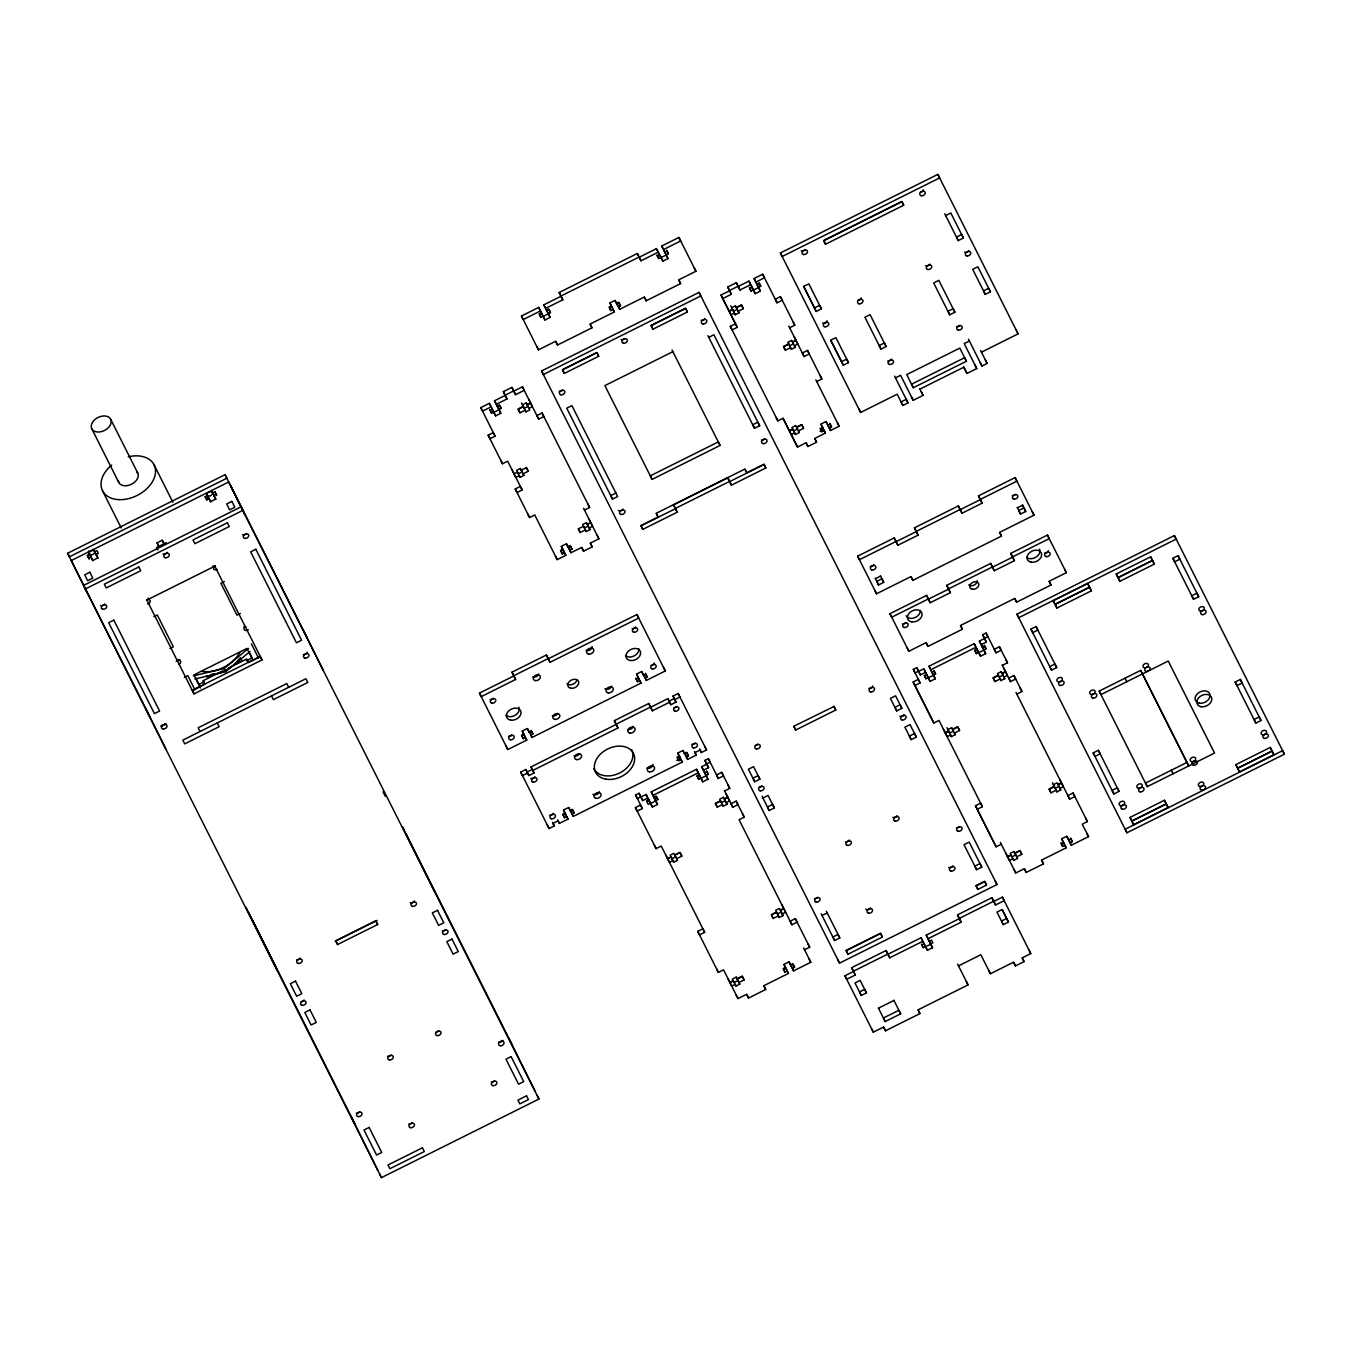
<?xml version="1.0" encoding="UTF-8"?>
<svg xmlns="http://www.w3.org/2000/svg" width="1352" height="1352" viewBox="0 0 1352 1352"><rect width="100%" height="100%" fill="white"/><g stroke="black" fill="none" stroke-linecap="round" stroke-linejoin="round"><path stroke-width="1.5" d="M193.37 675.848L224.128 668.581L248.464 648.352M194.941 678.974L225.7 671.707L250.035 651.478M1052.431 782.808L1054.188 786.357L1049.101 789.078L1050.977 792.83L1056.149 790.244L1056.96 791.866L1060.745 789.99L1058.177 784.819L1061.624 783.095L1069.669 799.15L1074.823 796.565L1073.082 793.016L1067.911 795.601L1069.669 799.15M539.921 309.912L538.671 307.411L521.466 316.013L523.207 319.562L540.428 310.96L541.679 313.461L539.448 314.577L540.834 317.331L543.065 316.216L544.957 319.968L550.112 317.399L545.583 308.391L562.804 299.806L559.153 292.505L637.316 253.5L640.966 260.801L658.17 252.216L662.852 261.139L668.006 258.57L661.72 246.013L678.941 237.428L695.925 271.262L678.721 279.847L680.597 283.599L646.188 300.786L644.296 297.034L619.689 309.304L615.109 300.6M560.911 296.054L639.073 257.049M550.112 317.399L543.825 304.842L561.046 296.257M639.209 257.252L656.413 248.667L660.959 257.387L658.711 258.502L657.19 255.832L659.438 254.717M546.478 310.098L548.709 308.983L550.467 312.532L548.236 313.647M546.85 310.892L549.081 309.777L550.467 312.532M664.728 252.064L666.975 250.948L668.361 253.703L666.113 254.818M225.074 474.687L226.832 478.236L69.358 556.821L67.6 553.272L225.074 474.687L307.326 638.144M548.354 313.85L543.2 316.419L541.307 312.667L539.076 313.782L540.834 317.331M666.249 255.021L661.094 257.59L662.852 261.139M92.798 560.691L88.455 551.971L71.233 560.573L87.288 592.953M90.347 555.723L92.663 560.488L97.817 557.92L96.076 554.371L98.307 553.255L97.023 550.653L94.775 551.768L93.609 549.402L206.197 493.227L210.692 501.862M216.793 495.576L214.917 491.824L212.67 492.939L211.504 490.573L228.708 481.988L242.87 510.633M90.905 556.939L88.674 558.055L87.39 555.452L89.621 554.337L88.455 551.971M207.025 500.46L205.132 496.708L207.363 495.592L206.197 493.227M213.954 495.542L216.202 494.426L214.917 491.824M611.341 305.924L609.11 307.039L610.851 310.588L613.098 309.473L614.349 311.974L590.08 324.074L591.973 327.826L557.548 345.014L555.655 341.262L538.451 349.847L521.466 316.013M611.712 306.718L609.465 307.834L610.851 310.588M617.932 305.755L616.681 303.254L618.743 302.223L620.5 305.772L618.422 306.803L619.689 309.304M158.843 546.377L157.085 542.828L162.257 540.242L164.133 543.994M166.245 542.676L156.595 547.492L157.897 550.095M85.261 588.999L242.735 510.431M541.577 370.972L699.052 292.387L996.999 884.546L839.524 963.131L541.577 370.972L543.335 374.521L700.809 295.936L699.052 292.387M937.865 174.374L939.623 177.923L782.149 256.508L780.391 252.959L937.865 174.374L1018.09 333.876L981.434 352.179M490.624 405.82L489.356 403.318L480.754 407.611L482.512 411.16L491.114 406.868L495.643 415.875L500.798 413.29L498.922 409.538L501.153 408.422L499.767 405.685L497.536 406.8L496.268 404.299L506.983 398.958L503.35 391.657L511.952 387.365L515.585 394.649L524.187 390.356L522.447 386.807L513.828 391.117M505.09 395.207L513.692 390.897M500.798 413.29L494.528 400.75L505.225 395.409M738.091 286.252L729.488 290.545L727.731 286.996L736.333 282.703L739.983 290.004L750.681 284.664L755.21 293.654L760.382 291.086L754.095 278.529L762.697 274.236L777.045 302.797L782.2 300.228L780.442 296.68L775.288 299.248L777.045 302.797M722.762 298.589L721.022 295.04L729.624 290.748L731.364 294.297L722.762 298.589L729.066 311.095L732.497 309.371L730.756 305.822M738.226 286.455L748.94 281.115L750.191 283.616M492.365 409.369L490.134 410.484L491.52 413.239L493.75 412.123M564.308 373.422L598.733 356.252L596.976 352.703L562.567 369.873L564.308 373.422L562.432 369.671L596.84 352.5L598.733 356.252M652.948 329.195L687.374 312.025L685.616 308.476L651.191 325.646L652.948 329.195L651.056 325.443L685.481 308.273L687.374 312.025M825.497 244.256L903.677 205.25L901.919 201.701L823.757 240.707L825.497 244.256L823.621 240.504L901.784 201.499L903.677 205.25M493.886 412.326L499.057 409.757L497.164 406.006L499.395 404.873L501.153 408.422M751.949 287.165L749.701 288.28L751.087 291.035L753.334 289.903M757.103 284.579L759.351 283.464L760.737 286.218L758.489 287.334M753.47 290.122L758.624 287.537M523.258 406.479L518.086 409.048L519.979 412.799L525.151 410.231L525.962 411.853L529.747 409.96L527.179 404.789L530.626 403.065M527.043 404.586L530.491 402.862M523.393 406.682L518.222 409.25L519.979 412.799M528.936 408.338L532.367 406.614L528.733 399.313M736.282 307.479L741.454 304.91L743.346 308.662L738.175 311.23L738.986 312.87L735.201 314.746L734.389 313.123L730.942 314.847L721.022 295.04M488.173 435.209L493.345 432.623L495.085 436.172L489.931 438.741L488.173 435.209L502.505 463.753L507.676 461.184L522.142 489.948L516.988 492.517L515.23 488.968L520.402 486.399L522.142 489.948M542.067 413.002L536.913 415.571L538.671 419.12L543.825 416.551L542.067 413.002L589.59 507.473L584.419 510.059M672.873 351.672L604.885 385.607L652.087 479.385L720.058 445.467L718.301 441.918L650.329 475.836L652.087 479.385M945.656 215.593L950.811 213.008L963.401 238.02L958.23 240.605L944.794 213.836M708.718 337.358L713.89 334.772L759.638 425.711L754.484 428.28L707.907 335.651M735.488 323.804L737.246 327.353L732.074 329.922L730.317 326.373L735.488 323.804L729.201 311.298L732.632 309.574L735.201 314.746M153.858 616.681L157.288 614.974L173.343 646.847L169.896 648.571M224.331 581.512L220.883 583.236L236.921 615.126L240.369 613.402M816.253 311.45L814.495 307.901L819.667 305.315L821.408 308.864L816.253 311.45L803.663 286.438L808.834 283.869L821.408 308.864M789.619 327.809L794.79 325.224L793.033 321.675M521.196 470.073L526.486 467.707L528.243 471.257L523.089 473.825L523.9 475.448L520.114 477.34L519.303 475.718L515.856 477.442L514.098 473.893M788.689 343.915L783.518 346.501L785.411 350.252L790.582 347.667L791.393 349.289L795.179 347.396L792.61 342.225L796.058 340.518M792.475 342.022L795.922 340.315M179.765 659.556L176.318 661.28A2.89 2.096 -26.3 0 0 178.734 659.387M807.499 350.438L802.344 353.024L804.102 356.573L809.256 353.987L807.499 350.438L821.847 378.999L816.676 381.568M184.362 677.335L187.81 675.611L194.992 689.909M213.903 673.6L207.025 677.031L206.434 675.848M843.31 365.209L841.552 361.66L846.724 359.091L848.465 362.64L843.31 365.209L830.72 340.214L835.891 337.628L848.465 362.64M233.423 665.336L242.025 661.043L240.859 658.678M515.23 488.968L529.562 517.529L534.733 514.943L557.21 559.61L565.812 555.317L561.418 546.529M222.995 670.846L202.868 680.884L204.625 684.433M228.471 668.108L246.757 658.982L248.514 662.531L259.5 657.055M198.778 684.501L204.27 681.746M246.368 660.739L251.861 658.001M985.287 294.364L990.458 291.795L988.701 288.246L983.546 290.815L985.287 294.364L972.713 269.352L977.868 266.783L990.458 291.795M193.589 689.926L202.783 685.346M880.963 349.12L886.135 346.551L884.377 343.002L879.206 345.571L880.963 349.12L864.925 317.23L870.08 314.661L886.135 346.551M949.712 314.813L954.884 312.244L953.126 308.695L947.972 311.264L949.712 314.813L933.674 282.923L938.846 280.354L954.884 312.244M194.012 693.88L262.001 659.945L260.243 656.396L192.271 690.331L194.012 693.88L146.827 600.085L214.799 566.167L262.001 659.945M615.904 493.007L610.749 495.592L612.49 499.125L617.661 496.556L571.896 405.617L566.741 408.203L612.49 499.125M160.854 726.328L166.026 723.759M730.317 326.373L777.839 420.861L782.994 418.275L789.298 430.781L792.728 429.074M587.275 524.272L590.858 522.768M586.193 531.539L583.625 526.367L578.318 528.75L580.211 532.502L585.382 529.916L586.193 531.539L589.979 529.646L587.41 524.475M796.514 427.181L801.685 424.596L803.561 428.347L798.407 430.933L799.218 432.555L795.432 434.448L794.621 432.826L791.173 434.533L783.045 418.309M895.43 377.884L900.601 375.298L913.192 400.31L923.078 395.375L921.32 391.826M969.35 340.991L964.196 343.577L976.769 368.589L966.967 373.473L963.824 367.22L919.935 389.123M562.804 549.267L560.573 550.382L562.314 553.931L564.561 552.816L565.812 555.317M563.176 550.078L560.928 551.193L562.314 553.931M569.226 549.199L567.958 546.698L570.206 545.583L571.964 549.132L569.716 550.247L570.983 552.748L581.681 547.408L583.574 551.16L592.176 546.867L590.418 543.318M597.145 535.274L598.902 538.823L590.283 543.115L592.176 546.867M822.743 427.857L820.512 428.973L821.898 431.727L824.128 430.612L825.396 433.113L814.681 438.454L816.574 442.205L807.955 446.498L806.079 442.746L797.477 447.039L791.173 434.533M827.914 425.288L830.145 424.173L831.531 426.911L829.3 428.026L830.55 430.527L839.153 426.235L837.412 422.686M820.072 431.339L823.638 429.564L820.867 424.105L826.021 421.537L828.793 426.995M656.362 513.49L658.12 517.039L640.899 525.624L642.792 529.376L677.217 512.205L673.566 504.904L727.782 477.864L731.432 485.165L765.84 467.978L764.1 464.429L729.674 481.616M780.391 252.959L860.616 412.461L897.187 394.209L902.866 405.465L908.02 402.896L906.262 399.347L901.108 401.916L902.866 405.465M913.31 387.737L966.41 361.238L964.652 357.688L911.552 384.188L913.31 387.737L906.702 374.605L959.802 348.106L966.41 361.238M675.324 508.453L729.539 481.413M658.12 517.039L656.227 513.287L744.867 469.06L746.743 472.811L763.965 464.226L765.84 467.978M675.459 508.656L641.034 525.843L642.792 529.376M968.505 339.234L981.941 366.003L987.095 363.435L985.354 359.885M513.861 675.932L479.453 693.103L481.194 696.652L515.619 679.481L511.985 672.181L546.394 655.01L550.044 662.294L638.668 618.084L636.927 614.535L548.287 658.762L550.044 662.294M513.726 675.73L548.152 658.559L546.394 655.01M857.658 556.162L894.23 537.927L897.88 545.228L918.092 535.138L914.459 527.838L958.348 505.935L961.982 513.236L982.11 503.181L978.476 495.88L1015.132 477.594L1034.01 515.18L999.601 532.35L1001.477 536.102L912.853 580.329L910.961 576.577L876.535 593.765L857.658 556.162L859.416 559.711L895.987 541.476M960.089 509.484L916.2 531.387L918.092 535.138M896.122 541.679L916.335 531.59L914.459 527.838M960.224 509.687L980.369 499.632L978.476 495.88M523.731 734.052L521.5 735.167L523.258 738.716L525.489 737.601L526.739 740.102L507.811 749.549L479.453 693.103M524.103 734.846L521.872 735.961L523.258 738.716M524.998 736.553L522.21 731.094L527.381 728.525L529.274 732.277L531.505 731.162L532.891 733.899L530.829 734.93L532.08 737.432L641.017 683.081L636.623 674.276M638.381 677.825L636.15 678.941L637.536 681.695L639.766 680.58L641.017 683.081M639.276 679.532L636.488 674.073L641.659 671.505L643.552 675.256L645.783 674.141L647.169 676.879L645.107 677.91L646.357 680.411L665.285 670.964L663.545 667.415M875.42 578.673L880.574 576.104M1017.397 507.828L1022.568 505.259L1025.712 511.512L1020.54 514.081L1017.211 507.406M1022.382 504.837L1023.954 507.963L1018.783 510.532L1020.54 514.081M878.563 584.926L883.718 582.357L881.977 578.808L876.806 581.377L878.563 584.926L875.234 578.25M616.208 724.418L531.032 766.922L532.282 769.423L527.128 772.009L525.86 769.508L520.706 772.077L522.447 775.625L527.618 773.057L528.869 775.558L534.04 772.972L532.773 770.471L617.965 727.967L614.332 720.667L648.757 703.496L650.633 707.248L667.854 698.646L669.105 701.147L674.276 698.578L673.009 696.077L678.18 693.508L706.538 749.938L701.384 752.523L700.116 750.022L694.962 752.591L696.212 755.092L687.61 759.385L686.36 756.883L688.422 755.852L686.664 752.303L684.602 753.334L687.61 759.385M616.09 724.216L650.498 707.045L652.391 710.797L669.595 702.195L670.862 704.696L676.017 702.127L673.009 696.077M889.971 613.673L926.559 595.421L930.193 602.722L950.422 592.632L946.772 585.332L990.661 563.429L994.295 570.73L1014.439 560.674L1010.789 553.374L1047.462 535.088L1066.339 572.673L1049.118 581.259L1051.011 585.01L1016.586 602.181L1014.71 598.429L960.495 625.486L962.387 629.238L927.962 646.408L926.069 642.656L908.865 651.258L889.971 613.673L891.728 617.205L928.3 598.97M948.529 588.88L992.419 566.978L990.661 563.429M1012.547 556.923L1049.203 538.637L1047.462 535.088M928.435 599.173L948.665 589.083M1012.682 557.125L992.554 567.181L994.295 570.73M688.422 755.852L687.036 753.098L684.805 754.23L682.912 750.478L677.741 753.047L679.633 756.799L677.403 757.914L678.788 760.669L681.019 759.554L682.27 762.055L573.332 816.405L572.082 813.904L574.144 812.873L572.386 809.324L570.324 810.355L573.332 816.405M564.984 813.025L562.753 814.141L564.511 817.69L566.741 816.574L567.992 819.075L559.39 823.368L558.139 820.867L552.968 823.436L554.236 825.937L549.064 828.522L520.706 772.077M565.356 813.819L563.125 814.935L564.511 817.69M676.76 760.382L680.529 758.506L679.262 756.005L677.031 757.12L678.788 760.669M335.228 941.279L377.039 920.408M640.763 796.818L637.333 798.542L635.575 794.993L639.023 793.269L642.656 800.57L647.828 798.001L652.357 807.009L657.511 804.423L651.225 791.866L696.5 769.288L697.75 771.789M657.511 804.423L652.982 795.415L698.24 772.837L702.77 781.845L707.941 779.259L703.412 770.251L708.566 767.683L704.933 760.382L708.38 758.675L718.301 778.465L723.472 775.896L721.715 772.347L716.56 774.916L718.301 778.465M377.681 924.514L375.805 920.763L335.702 940.772L337.577 944.524L377.681 924.514L375.94 920.966M706.69 763.931L710.121 762.207L708.38 758.675M640.899 797.021L646.07 794.452L647.321 796.953M707.941 779.259L701.654 766.719L706.826 764.133M1016.941 614.163L1174.415 535.578L1284.4 754.196L1126.926 832.781L1016.941 614.163L1018.698 617.712L1176.172 539.127L1174.415 535.578M646.476 800.823L648.707 799.708M653.878 797.122L656.109 796.007L657.866 799.556L655.619 800.671M699.136 774.544L696.905 775.659L698.646 779.208L700.894 778.093L696.5 769.288M649.078 800.502L646.847 801.618L648.233 804.372L650.464 803.257L646.07 794.452M654.25 797.917L656.481 796.801L657.866 799.556M699.508 775.338L697.26 776.454L698.646 779.208M704.662 772.752L706.91 771.637L708.296 774.392L706.048 775.507M635.44 807.567L640.611 804.998L642.369 808.547L637.198 811.115L635.44 807.567L656.075 848.633L661.246 846.048L704.662 932.339L699.491 934.908L697.733 931.359L702.905 928.79L704.662 932.339M918.515 671.2L915.067 672.924L913.31 669.375L916.757 667.651L920.391 674.952L925.562 672.366L930.091 681.374L935.246 678.805L933.505 675.256L928.334 677.825M935.246 678.805L930.717 669.798L975.992 647.219L980.521 656.21L985.676 653.641L981.146 644.634L986.318 642.065L982.667 634.764L986.115 633.04L996.052 652.847L1001.207 650.261L999.449 646.729L994.295 649.298L996.052 652.847M1053.259 600.727L1087.667 583.557L1091.317 590.858L1056.892 608.028L1053.259 600.727L1056.892 608.028M795.652 730.029L835.756 710.02L833.998 706.471L793.759 726.278L795.652 730.029L793.894 726.48M655.754 800.874L650.599 803.46L652.357 807.009M706.183 775.71L701.029 778.296L702.77 781.845M984.425 638.313L987.873 636.589L986.115 633.04M918.633 671.403L923.805 668.834L925.055 671.319M933.843 670.389L935.601 673.938L933.37 675.054L928.959 666.249L974.234 643.67L975.485 646.172M983.783 649.889L986.031 648.774L984.645 646.019L982.414 647.135L979.389 641.085L984.56 638.516M1054.999 604.276L1089.425 587.106M1055.135 604.479L1089.56 587.309M1116.245 573.992L1150.653 556.821L1154.304 564.122L1119.879 581.292L1116.245 573.992L1117.986 577.541L1152.411 560.37M1152.546 560.573L1118.121 577.743L1119.879 581.292M976.871 648.909L974.64 650.025L976.397 653.574L978.628 652.458M926.813 674.868L924.582 675.983L925.968 678.738L928.199 677.622M931.984 672.299L934.215 671.183L935.601 673.938M977.242 649.721L975.012 650.836L976.397 653.574M914.932 685.498L913.175 681.949L918.346 679.38L920.104 682.912L914.932 685.498L933.809 723.016L938.981 720.43L982.397 806.705L977.226 809.29L996.103 846.808L1001.274 844.223M978.763 652.661L983.918 650.092M1030.917 629.086L1036.071 626.517L1056.706 667.567L1051.552 670.153L1030.917 629.086L1032.674 632.635L1037.829 630.066L1036.071 626.517M1172.894 558.241L1178.065 555.655L1198.7 596.722L1193.529 599.291L1172.894 558.241L1174.651 561.79L1179.823 559.204L1178.065 555.655M724.604 790.971L729.759 788.402L728.001 784.853M754.703 781.743L759.875 779.158L758.117 775.609L752.963 778.194L754.703 781.743L748.417 769.237L753.588 766.668L759.875 779.158M896.697 710.898L901.852 708.313L900.111 704.764L894.939 707.35L896.697 710.898L890.41 698.392L895.565 695.807L901.852 708.313M720.515 800.84L715.36 803.409L717.236 807.161L722.407 804.592L723.219 806.215L727.004 804.322L724.435 799.15L727.883 797.427M724.3 798.947L727.748 797.224M1002.339 665.353L1007.493 662.767L1005.753 659.218M736.181 801.111L731.026 803.679L732.784 807.228L737.938 804.66L736.181 801.111L744.242 817.166L739.071 819.735L783.67 908.375L780.222 910.082L779.411 908.459L775.625 910.352L776.437 911.975L771.35 914.696L773.243 918.447L778.414 915.879L776.656 912.33L771.485 914.898L773.243 918.447M998.249 675.206L993.095 677.791L994.987 681.543L1000.142 678.957L1000.953 680.58L1004.739 678.704L1002.17 673.516L1005.618 671.809L1007.375 675.358L1003.928 677.065L1004.739 678.704M1002.035 673.313L1005.482 671.606L1003.725 668.057M762.883 798.001L768.054 795.415L774.341 807.921L769.187 810.507L762.038 796.227M1013.932 675.476L1008.761 678.062L1010.519 681.611L1015.673 679.025L1013.932 675.476L1021.977 691.531L1016.805 694.117M667.533 858.554L670.981 856.847M674.766 854.954L679.921 852.385L681.814 856.12L676.642 858.706L677.47 860.328L673.685 862.221L671.099 857.05L667.668 858.757M671.927 858.672L675.713 856.779L673.938 853.332L670.153 855.225L673.685 862.221M911.163 739.645L916.335 737.077L914.577 733.528L909.423 736.096L911.163 739.645L904.877 727.156L910.031 724.571L916.335 737.077M672.857 860.599L669.426 862.306L665.775 855.005M948.715 731.212L945.268 732.936L948.851 731.415M952.501 729.336L957.655 726.751L959.548 730.502L954.377 733.088L955.205 734.711L951.419 736.603L950.591 734.964L947.161 736.688L943.51 729.387M1099.193 691.075L1147.256 786.644L1214.552 753.064L1168.246 661.043L1100.951 694.624L1099.193 691.075L1140.682 670.372L1188.746 765.959L1140.682 670.372M499.632 1042.274L503.079 1040.55M977.226 809.29L975.468 805.741L980.639 803.156L982.397 806.705M1093.21 752.878L1098.382 750.309L1119 791.359L1113.845 793.945L1093.21 752.878L1094.968 756.427L1100.122 753.841L1098.382 750.309M1235.204 682.033L1240.359 679.448L1260.993 720.515L1255.822 723.083L1235.204 682.033L1236.945 685.582L1242.116 682.997L1240.359 679.448M778.414 915.879L779.225 917.501L783.011 915.608L780.442 910.437L783.89 908.713L791.934 924.768L797.088 922.199L795.331 918.65L790.176 921.219L791.934 924.768M779.225 917.501L777.468 913.952L781.253 912.059L780.442 910.437M782.2 913.986L785.63 912.262L783.89 908.713M1059.664 779.191L1061.404 782.74L1057.974 784.464L1057.146 782.842L1053.36 784.735L1054.188 786.357M1058.177 784.819L1058.988 786.442L1055.202 788.334L1054.391 786.695L1049.22 789.281L1050.977 792.83M822.033 915.541L827.204 912.955M697.733 931.359L718.368 972.426L723.54 969.84L738.006 998.604L746.608 994.312L748.501 998.063L765.705 989.478L763.948 985.929M729.827 982.346L733.274 980.639M737.06 978.747L742.214 976.161L744.107 979.913L738.936 982.498L739.764 984.121L735.978 986.014L735.15 984.391L731.719 986.098L728.069 978.797M729.962 982.549L733.392 980.842L735.978 986.014M804.508 949.78L809.679 947.194L807.921 943.662M1186.988 762.41L1145.516 783.095L1147.256 786.644M834.623 940.553L839.778 937.967L838.037 934.418L832.866 937.004L834.623 940.553L821.188 913.783M976.6 869.691L981.772 867.122L980.014 863.573L974.86 866.142L976.6 869.691L964.027 844.696L969.181 842.11L981.772 867.122M785.411 967.39L783.18 968.522L784.937 972.054L787.168 970.939L788.436 973.44L763.812 985.726L765.705 989.478M790.582 964.821L792.813 963.706L794.57 967.255L792.34 968.37L793.59 970.871L810.811 962.286L809.054 958.737M1011.009 855.005L1007.561 856.729L1011.144 855.208L1013.713 860.396L1017.498 858.503L1014.929 853.332L1020.084 850.746L1021.842 854.295L1016.67 856.881L1017.498 858.503M1014.794 853.129L1019.949 850.543L1021.842 854.295M785.782 968.201L783.552 969.316L784.937 972.054M790.954 965.615L793.185 964.5L794.57 967.255M1085.656 818.028L1087.414 821.577L1082.242 824.162L1088.546 836.651L1071.325 845.253L1070.074 842.752L1072.305 841.637L1070.564 838.088M538.941 1099.041L240.977 506.882L83.503 585.45L381.467 1177.626L538.941 1099.041L537.183 1095.492M1063.517 842.566L1061.286 843.682L1062.672 846.437L1064.903 845.321L1066.17 847.822L1041.564 860.109L1043.44 863.86L1026.236 872.446L1024.343 868.694L1015.741 872.986L1000.412 842.465M1068.688 839.998L1070.919 838.882L1072.305 841.637M847.957 954.225L882.383 937.054L880.625 933.505L846.217 950.676L847.957 954.225L846.082 950.473L880.507 933.303L882.383 937.054M977.902 889.379L986.504 885.087L984.763 881.538L976.144 885.847L977.902 889.379L976.009 885.628L984.628 881.335L986.504 885.087M1164.427 800.266L1168.06 807.55L1133.635 824.737L1130.002 817.436L1164.427 800.266L1166.303 804.001L1131.894 821.188M1235.846 764.624L1270.272 747.436L1273.905 754.737L1239.48 771.924L1235.846 764.624L1239.48 771.924M1131.759 820.985L1166.168 803.798L1168.06 807.55M1237.604 768.173L1272.012 750.985M1237.739 768.375L1272.148 751.188M853.534 971.446L844.932 975.738L846.673 979.287L855.292 974.995L851.642 967.694L886.067 950.524L889.701 957.808L922.841 941.279L927.371 950.287L932.525 947.718L926.238 935.162L959.379 918.633M932.525 947.718L927.996 938.711L961.137 922.182L957.486 914.881L991.912 897.694L995.545 904.995L1004.147 900.702L1002.407 897.153L993.804 901.446M853.399 971.243L887.825 954.056M959.244 918.431L993.669 901.243M887.96 954.258L921.084 937.73L922.334 940.231M924.092 943.781L921.861 944.896L923.247 947.651L925.478 946.535M929.263 941.212L931.494 940.096L932.88 942.834L930.649 943.966M925.613 946.738L930.784 944.169M1006.682 918.498L1001.511 921.067L1003.268 924.616L1008.423 922.047L1002.187 909.558M861.275 995.461L866.446 992.892L864.688 989.343L859.534 991.912L861.275 995.461L854.988 982.955L860.159 980.386L866.446 992.892M958.483 965.903L980.842 954.732L990.408 973.744L1013.561 962.185L1015.453 965.936L1024.055 961.644L1022.298 958.095M878.445 1008.169L893.942 1000.446M885.171 1021.554L900.669 1013.831L898.911 1010.282L883.431 1018.005L885.171 1021.554L878.377 1007.967M844.932 975.738L873.291 1032.184L883.616 1027.03L885.509 1030.782L919.935 1013.594L918.177 1010.045M966.291 981.349L968.032 984.898L918.042 1009.843L919.935 1013.594M1029.024 950.05L1030.765 953.599L1022.163 957.892L1024.055 961.644M205.132 496.708L206.552 499.243L208.799 498.111L210.557 501.66L215.712 499.091L213.396 494.325M980.622 350.506L987.095 363.435M963.638 366.798L966.967 373.473M982.11 503.181L980.234 499.429L1016.89 481.143L1015.132 477.594M919.749 388.7L923.078 395.375M894.585 376.126L908.02 402.896M999.449 646.729L1007.493 662.767M1073.082 793.016L1087.414 821.577M1002.153 664.93L1010.519 681.611M1016.011 692.444L1061.404 782.74M1060.745 789.99L1059.934 788.351L1063.365 786.644L1061.624 783.095M803.713 286.472L814.495 307.901M830.77 340.231L841.552 361.66M979.389 641.085L980.656 643.586M1069.584 841.704L1066.796 836.246L1061.641 838.815L1064.413 844.273M780.442 296.68L794.79 325.224M788.774 326.052L804.102 356.573M815.864 379.895L839.153 426.235M795.179 347.396L794.368 345.774L797.798 344.067L794.165 336.766M754.095 278.529L755.345 281.03M760.382 291.086L755.852 282.078L764.455 277.785L762.697 274.236M928.959 666.249L930.227 668.75M880.389 575.682L883.718 582.357M727.731 286.996L731.364 294.297M1013.713 860.396L1012.885 858.757L1009.454 860.48L1005.803 853.18M913.31 669.375L920.104 682.912M730.942 314.847L737.246 327.353M913.175 681.949L933.809 723.016M975.468 805.741L996.103 846.808M1002.407 897.153L1030.765 953.599M1008.423 922.047L1002.136 909.541L996.982 912.11L1003.268 924.616M661.72 246.013L662.987 248.514M668.006 258.57L663.477 249.562L680.681 240.977L678.941 237.428M656.413 248.667L657.68 251.168M672.062 349.999L720.058 445.467M833.863 706.268L835.756 710.02M957.588 964.077L968.032 984.898M620.5 305.772L619.115 303.034L616.867 304.149L614.991 300.397L609.82 302.966L612.591 308.425M926.238 935.162L927.506 937.663M543.825 304.842L545.093 307.343M893.858 1000.243L900.669 1013.831M826.342 911.197L839.778 937.967M721.715 772.347L729.759 788.402M795.331 918.65L809.679 947.194M522.447 386.807L538.671 419.12M583.574 508.301L598.902 538.823M636.927 614.535L665.285 670.964M724.418 790.548L732.784 807.228M803.663 948.022L810.811 962.286M589.979 529.646L589.168 528.024L592.598 526.317L588.965 519.016M676.017 702.127L674.766 699.626L679.921 697.04L678.18 693.508M727.004 804.322L726.193 802.699L729.641 800.976L725.99 793.675M776.656 912.33L777.468 913.952M701.654 766.719L702.922 769.22M684.602 753.334L685.853 755.836M791.833 967.322L789.061 961.863L783.907 964.449L786.678 969.891M644.6 676.862L643.349 674.361L646.357 680.411M571.964 549.132L570.578 546.377L568.33 547.492L566.454 543.741L561.283 546.326L564.054 551.768M494.528 400.75L495.778 403.251M526.367 467.505L528.243 471.257M480.754 407.611L495.085 436.172M651.225 791.866L652.492 794.368M635.575 794.993L642.369 808.547M574.144 812.873L572.758 810.135L570.527 811.251L568.769 807.702M571.575 812.856L568.634 807.499L563.463 810.068L566.251 815.526M512.459 1045.468L402.474 826.849L404.231 830.398M211.504 490.573L215.847 499.294M288.686 687.306L286.793 683.554L198.169 727.782L200.045 731.533M251.404 643.89L258.587 658.17M271.482 695.891L273.358 699.643L307.783 682.473L305.89 678.721L182.841 740.119L184.734 743.87L219.142 726.7L217.266 722.948M252.672 659.675L247.01 648.419L193.911 674.918L200.519 688.05M154.094 464.885L172.887 502.251M240.25 657.528L242.025 661.043M110.678 419.272A10.579 7.25 -26.7 0 1 99.271 431.981A10.579 7.25 -26.7 0 1 93.694 420.725A10.579 7.25 -26.7 0 1 110.678 419.272L137.735 473.031M224.128 668.581L225.7 671.707M157.085 542.828L158.978 546.58M91.75 428.719L118.807 482.478M102.448 490.641L121.257 528.007M93.609 549.402L97.952 558.122M87.39 555.452L89.266 559.204M245.963 907.31L354.985 1124.053M67.6 553.272L149.852 716.729M1284.4 754.196L1282.642 750.647L1125.168 829.232L1126.926 832.781M1260.993 720.515L1259.236 716.966L1254.064 719.534L1255.822 723.083M1198.7 596.722L1196.942 593.173L1191.771 595.759L1193.529 599.291M1270.272 747.436L1273.905 754.737M1150.653 556.821L1154.304 564.122M1016.349 330.327L1018.09 333.876M963.401 238.02L961.644 234.471L956.489 237.056L958.23 240.605M980.183 362.454L981.941 366.003M1087.667 583.557L1091.317 590.858M975.029 365.04L976.769 368.589M1171.322 770.217L1173.08 773.767M1125.016 678.18L1126.774 681.729M1064.582 569.124L1066.339 572.673M1032.269 511.631L1034.01 515.18M1023.954 507.963L1025.712 511.512M1049.253 581.461L1051.011 585.01M1010.789 553.374L1014.439 560.674M999.736 532.553L1001.477 536.102M1119 791.359L1117.242 787.81L1112.088 790.396L1113.845 793.945M1056.706 667.567L1054.949 664.018L1049.794 666.604L1051.552 670.153M1130.002 817.436L1133.635 824.737M1014.845 598.649L1016.586 602.181M911.434 396.761L913.192 400.31M958.348 505.935L961.982 513.236M1020.219 687.982L1021.977 691.531M1086.788 833.102L1088.546 836.651M982.667 634.764L986.318 642.065M1054.391 786.695L1056.96 791.866M984.273 645.225L986.031 648.774M1000.953 680.58L998.384 675.408L993.23 677.994L994.987 681.543M982.042 646.34L985.676 653.641M946.772 585.332L950.422 592.632M858.875 408.912L860.616 412.461M974.234 643.67L980.521 656.21M1066.931 836.449L1071.325 845.253M960.63 625.689L962.387 629.238M1061.776 839.017L1066.17 847.822M1060.914 842.887L1062.672 846.437M820.089 375.45L821.847 378.999M926.559 595.421L930.193 602.722M894.23 537.927L897.88 545.228M911.096 576.78L912.853 580.329M829.773 423.362L831.531 426.911M758.979 282.669L760.737 286.218M791.393 349.289L788.824 344.118L783.653 346.704L785.411 350.252M826.157 421.74L830.55 430.527M1041.699 860.311L1043.44 863.86M820.985 424.308L825.396 433.113M748.94 281.115L755.21 293.654M820.14 428.178L821.898 431.727M926.204 642.859L927.962 646.408M749.329 287.486L751.087 291.035M959.548 730.502L957.791 726.953L952.636 729.539L955.205 734.711M814.817 438.656L816.574 442.205M736.333 282.703L739.983 290.004M1024.478 868.897L1026.236 872.446M923.805 668.834L930.091 681.374M803.561 428.347L801.82 424.815L796.649 427.384L799.218 432.555M743.346 308.662L741.589 305.113L736.418 307.698L738.986 312.87M924.21 675.189L925.968 678.738M806.215 442.949L807.955 446.498M946.958 727.663L951.419 736.603M907.107 647.709L908.865 651.258M916.757 667.651L920.391 674.952M1013.983 869.437L1015.741 872.986M874.795 590.216L876.535 593.765M795.432 434.448L792.863 429.277L789.433 430.984L797.477 447.039M776.082 417.312L777.839 420.861M694.168 267.713L695.925 271.262M995.241 880.997L996.999 884.546M759.638 425.711L757.897 422.162L752.726 424.731L754.484 428.28M991.912 897.694L995.545 904.995M666.604 250.154L668.361 253.703M678.856 280.05L680.597 283.599M1013.696 962.387L1015.453 965.936M656.971 254.97L658.711 258.502M745.003 469.262L746.743 472.811M637.316 253.5L640.966 260.801M988.667 970.195L990.408 973.744M957.486 914.881L961.137 922.182M644.431 297.237L646.188 300.786M727.782 477.864L731.432 485.165M609.955 303.169L614.349 311.974M921.084 937.73L927.371 950.287M921.489 944.102L923.247 947.651M590.216 324.277L591.973 327.826M673.566 504.904L677.217 512.205M886.067 950.524L889.701 957.808M559.153 292.505L562.804 299.806M555.79 341.464L557.548 345.014M538.671 307.411L544.957 319.968M883.752 1027.233L885.509 1030.782M774.341 807.921L772.6 804.372L767.429 806.958L769.187 810.507M851.642 967.694L855.292 974.995M536.693 346.298L538.451 349.847M837.767 959.582L839.524 963.131M871.55 1028.635L873.291 1032.184M742.485 813.617L744.242 817.166M587.833 503.924L589.59 507.473M704.798 746.388L706.538 749.938M781.929 904.826L783.67 908.375M781.253 912.059L783.011 915.608M699.626 748.974L701.384 752.523M704.933 760.382L708.566 767.683M706.538 770.843L708.296 774.392M723.219 806.215L720.65 801.043L715.495 803.612L717.236 807.161M694.472 751.543L696.212 755.092M521.5 402.93L525.962 411.853M667.854 698.646L670.862 704.696M511.952 387.365L515.585 394.649M578.453 528.953L580.211 532.502M789.196 962.066L793.59 970.871M645.411 673.33L647.169 676.879M683.047 750.681L684.805 754.23M581.816 547.611L583.574 551.16M503.35 391.657L506.983 398.958M641.794 671.707L643.552 675.256M784.042 964.652L788.436 973.44M677.876 753.25L682.27 762.055M648.757 703.496L652.391 710.797M635.778 678.146L637.536 681.695M566.589 543.943L570.983 552.748M489.356 403.318L495.643 415.875M521.331 470.276L523.9 475.448M489.762 409.69L491.52 413.239M520.114 477.34L517.546 472.169L513.963 473.69L512.222 470.141M555.452 556.061L557.21 559.61M527.821 513.98L529.562 517.529M500.764 460.204L502.505 463.753M744.107 979.913L742.349 976.381L737.195 978.949L739.764 984.121M681.814 856.12L680.056 852.588L674.885 855.157L677.47 860.328M614.332 720.667L617.965 727.967M746.743 994.514L748.501 998.063M639.023 793.269L642.656 800.57M736.248 995.055L738.006 998.604M716.611 968.877L718.368 972.426M654.317 845.085L656.075 848.633M511.985 672.181L515.619 679.481M531.133 730.35L532.891 733.899M529.071 731.381L532.08 737.432M527.517 728.728L529.274 732.277M563.598 810.27L567.992 819.075M522.345 731.297L526.739 740.102M557.649 819.819L559.39 823.368M531.032 766.922L534.04 772.972M552.478 822.388L554.236 825.937M525.86 769.508L528.869 775.558M547.323 824.973L549.064 828.522M506.07 746L507.811 749.549M508.69 1037.964L535.291 1091.74M406.124 834.15L434.617 891.678M303.558 630.64L323.246 670.338M383.055 791.799L385.235 796.227M230.6 485.74L244.763 514.385M208.09 496.978L209.256 499.344M162.257 540.242L163.998 543.791M335.837 940.975L337.577 944.524M95.502 553.154L96.668 555.52M351.216 1116.549L377.816 1170.325M379.709 1174.077L381.467 1177.626M252.418 920.239L277.143 970.246M248.65 912.735L275.25 966.494M146.084 709.225L165.772 748.923M635.677 626.922A2.788 2.028 -26.3 0 1 632.144 628.68M654.402 662.987A2.89 2.096 -26.3 0 1 651.225 665.421M493.395 698.342A2.89 2.096 -26.3 0 1 490.117 699.609M511.833 734.981A2.89 2.096 -26.3 0 1 508.555 736.248M638.837 648.943A7.689 5.594 -26.3 0 1 634.054 655.973A7.689 5.594 -26.3 0 1 625.537 655.585M518.864 707.197A7.689 5.594 -26.3 0 1 515.365 715.14A7.689 5.594 -26.3 0 1 505.986 715.242M576.898 679.904A5.763 4.191 -26.3 0 1 572.69 684.315A5.763 4.191 -26.3 0 1 566.995 683.723M592.058 646.56A3.853 2.805 -26.3 0 1 590.114 649.822A3.853 2.805 -26.3 0 1 586.058 650.312M611.527 686.089A3.853 2.805 -26.3 0 1 608.721 689.03A3.853 2.805 -26.3 0 1 604.919 688.641M538.552 673.972A3.718 2.704 -26.3 0 1 532.789 676.845M557.784 713.484A3.718 2.704 -26.3 0 1 552.292 715.597M676.558 706.437A2.788 2.028 -26.3 0 1 674.057 707.688M695.063 743.11A2.89 2.096 -26.3 0 1 691.802 744.361M535.02 776.758A2.89 2.096 -26.3 0 1 530.761 778.397M553.458 813.397A2.89 2.096 -26.3 0 1 549.808 815.222M633.277 726.311A3.853 2.805 -26.3 0 1 628.122 729.522M652.83 764.303A3.853 2.805 -26.3 0 1 650.87 767.564A3.853 2.805 -26.3 0 1 646.814 768.037M579.518 753.706A3.718 2.704 -26.3 0 1 574.042 755.802M599.308 791.697A3.718 2.704 -26.3 0 1 596.587 794.537A3.718 2.704 -26.3 0 1 592.92 794.148M631.671 749.785A21.159 15.396 -26.3 0 1 619.672 772.989A21.159 15.396 -26.3 0 1 593.815 768.68M873.882 564.595A2.89 2.096 -26.3 0 1 870.232 566.42M1015.47 494.325A2.89 2.096 -26.3 0 1 1012.209 495.576M1048.391 550.653A2.89 2.096 -26.3 0 1 1044.521 553.069M905.806 622.664A2.89 2.096 -26.3 0 1 902.544 623.914M920.323 610.31A7.689 5.594 -26.3 0 1 914.628 617.746A7.689 5.594 -26.3 0 1 906.144 615.768M1039.468 549.233A7.689 5.594 -26.3 0 1 1035.987 557.176A7.689 5.594 -26.3 0 1 1026.591 557.278M977.107 580.701A4.816 3.498 -26.3 0 1 974.116 585.095A4.816 3.498 -26.3 0 1 968.793 584.858M1195.033 760.415A2.89 2.096 -26.3 0 1 1190.554 761.041A2.89 2.096 -26.3 0 1 1192.447 757.373A2.89 2.096 -26.3 0 1 1195.641 759.266M1262.126 734.694A2.89 2.096 -26.3 0 1 1262.717 730.874A2.89 2.096 -26.3 0 1 1266.638 732.057A2.89 2.096 -26.3 0 1 1262.734 734.88M1057.856 681.746A2.89 2.096 -26.3 0 1 1057.365 678.89A2.89 2.096 -26.3 0 1 1060.982 677.504A2.89 2.096 -26.3 0 1 1062.097 680.107M1061.726 680.664A2.89 2.096 -26.3 0 1 1059.14 681.966M827.018 320.813A2.89 2.096 -26.3 0 1 822.557 323.043M968.793 250.559A2.89 2.096 -26.3 0 1 964.534 252.199M923.467 189.77A2.89 2.096 -26.3 0 1 920.289 192.221M805.116 249.681A2.89 2.096 -26.3 0 1 801.246 250.762M929.753 264.13A2.89 2.096 -26.3 0 1 925.495 265.769M959.886 325.342A2.89 2.096 -26.3 0 1 956.624 326.592M861.224 297.846A2.89 2.096 -26.3 0 1 858.03 300.279M891.526 359.074A2.89 2.096 -26.3 0 1 887.875 360.899M904.099 714.6A2.89 2.096 -26.3 0 1 899.857 716.239M761.734 786.019A2.89 2.096 -26.3 0 1 759.148 787.303M757.88 744.124A2.89 2.096 -26.3 0 1 755.312 745.425M872.767 685.954A2.89 2.096 -26.3 0 1 868.897 688.371M764.657 438.808A2.89 2.096 -26.3 0 1 761.396 440.059M704.814 318.548A2.89 2.096 -26.3 0 1 701.164 320.373M624.472 338.913A2.89 2.096 -26.3 0 1 621.126 339.487M562.432 389.967A2.89 2.096 -26.3 0 1 559.17 391.218M623.052 509.096A2.89 2.096 -26.3 0 1 618.32 510.414M959.193 826.951A2.89 2.096 -26.3 0 1 956.456 827.711M817.74 897.306A2.89 2.096 -26.3 0 1 814.479 898.556M897.12 815.712A2.907 2.112 -26.3 0 1 892.844 817.368M849.343 840.014A2.907 2.112 -26.3 0 1 845.676 841.857M870.553 907.817A2.907 2.112 -26.3 0 1 865.77 909.136M952.957 865.77A2.907 2.112 -26.3 0 1 948.665 867.409M438.673 1030.765A2.907 2.112 -26.3 0 1 436.088 1032.066M390.897 1055.084A2.907 2.112 -26.3 0 1 387.601 1056.351M494.494 1080.823A2.907 2.112 -26.3 0 1 491.215 1082.09M412.09 1122.887A2.907 2.112 -26.3 0 1 408.811 1124.154M445.653 929.652A2.89 2.096 -26.3 0 1 442.391 930.92M304.065 999.939A2.89 2.096 -26.3 0 1 301.09 1001.798M300.212 958.061A2.89 2.096 -26.3 0 1 296.561 959.886M414.489 901.04A2.89 2.096 -26.3 0 1 410.231 902.68M307.191 652.137A2.89 2.096 -26.3 0 1 303.321 654.554M246.351 533.601A2.89 2.096 -26.3 0 1 242.481 534.682M167.31 552.343A2.89 2.096 -26.3 0 1 163.051 553.982M104.763 603.888A2.89 2.096 -26.3 0 1 100.504 605.527M164.606 724.148A2.89 2.096 -26.3 0 1 161.344 725.399M502.048 1040.381A2.89 2.096 -26.3 0 1 498.398 1042.206M359.666 1111.8A2.89 2.096 -26.3 0 1 356.404 1113.051M210.084 491.249A2.89 2.096 -26.3 0 1 207.498 492.534M92.713 549.436A2.89 2.096 -26.3 0 1 88.455 551.075M215.424 565.897A2.89 2.096 -26.3 0 1 212.703 566.082M245.929 626.534A2.89 2.096 -26.3 0 1 243.833 626.905M148.433 598.159A2.89 2.096 -26.3 0 1 146.658 600.203M217.165 569.445A2.89 2.096 -26.3 0 1 213.65 568.854A2.89 2.096 -26.3 0 1 215.289 565.694M248.329 629.694A2.89 2.096 -26.3 0 1 244.492 629.947A2.89 2.096 -26.3 0 1 245.168 626.736M146.523 600.001A2.89 2.096 -26.3 0 1 150.156 600.846A2.89 2.096 -26.3 0 1 147.723 604.023M176.419 661.043A2.89 2.096 -26.3 0 1 180.424 660.993A2.89 2.096 -26.3 0 1 178.937 664.39M128.254 456.824A28.848 19.79 -26.7 0 1 154.28 477.864A28.848 19.79 -26.7 0 1 112.639 498.635A28.848 19.79 -26.7 0 1 111.675 465.105M136.586 471.51A10.579 7.25 -26.7 0 1 131.482 484.269A10.579 7.25 -26.7 0 1 118.3 480.636M248.92 652.154A29.812 20.449 -26.7 0 1 252.08 658.525M199.538 684.737A29.812 20.449 -26.7 0 1 196.378 678.366M239.743 652.61A29.812 20.449 -26.7 0 1 202.023 671.437M239.473 658.627A29.812 20.449 -26.7 0 1 225.108 670.524M223.35 671.352A29.812 20.449 -26.7 0 1 210.557 674.716M1147.848 666.637L1145.262 667.922A2.89 2.096 -26.3 0 1 1143.15 665.438A2.89 2.096 -26.3 0 1 1147.104 663.46A2.89 2.096 -26.3 0 1 1147.848 666.637M1149.589 670.186L1147.02 671.471A2.89 2.096 -26.3 0 1 1144.907 668.986A2.89 2.096 -26.3 0 1 1148.862 667.009A2.89 2.096 -26.3 0 1 1149.589 670.186M89.874 572.234L84.72 574.803L87.643 580.718L92.798 578.149L89.874 572.234M231.868 501.389L226.697 503.958L229.62 509.873L234.792 507.304L231.868 501.389M138.783 566.995L104.358 584.165L106.25 587.917L140.676 570.747L138.783 566.995M227.423 522.768L192.998 539.938L194.891 543.69L229.299 526.519L227.423 522.768M526.232 402.964L522.447 404.856L524.204 408.304L527.99 406.411L526.232 402.964M735.471 305.856L731.685 307.749L733.46 311.214L737.246 309.321L735.471 305.856M113.838 620.112L108.667 622.697L154.432 713.619L159.604 711.051L113.838 620.112M255.815 549.267L250.661 551.836L296.426 642.775L301.58 640.206L255.815 549.267M520.385 468.451L516.599 470.344L518.357 473.792L522.142 471.916L520.385 468.451M791.664 340.4L787.861 342.293L789.636 345.74L793.421 343.864L791.664 340.4M586.464 522.649L582.678 524.542L584.436 527.99L588.221 526.114L586.464 522.649M795.703 425.559L791.917 427.452L793.692 430.899L797.477 429.006L795.703 425.559M295.513 981.146L290.359 983.732L296.646 996.238L301.817 993.652L295.513 981.146M437.507 910.302L432.336 912.887L438.639 925.393L443.794 922.808L437.507 910.302M723.489 797.325L719.703 799.201L721.461 802.665L725.263 800.773L723.489 797.325M309.997 1009.91L304.825 1012.496L311.112 1024.985L316.284 1022.416L309.997 1009.91M451.974 939.065L446.819 941.634L453.106 954.14L458.26 951.571L451.974 939.065M1001.224 671.69L997.438 673.583L999.212 677.031L1002.998 675.155L1001.224 671.69M951.673 727.697L947.887 729.59L949.662 733.054L953.447 731.162L951.673 727.697M369.13 1127.45L363.975 1130.035L376.566 1155.031L381.72 1152.462L369.13 1127.45M511.124 1056.605L505.952 1059.174L518.543 1084.186L523.714 1081.617L511.124 1056.605M736.232 977.124L732.446 979.017L734.22 982.465L738.006 980.572L736.232 977.124M1013.966 851.49L1010.181 853.382L1011.955 856.847L1015.741 854.954L1013.966 851.49M422.432 1147.797L388.007 1164.968L389.9 1168.719L424.325 1151.549L422.432 1147.797M526.553 1095.83L517.951 1100.122L519.844 1103.874L528.446 1099.582L526.553 1095.83M633.902 632.229A2.788 2.028 -26.3 0 0 637.671 629.339A2.788 2.028 -26.3 0 0 633.496 628.646A2.788 2.028 -26.3 0 0 633.902 632.229M652.289 668.936A2.89 2.096 -26.3 0 0 656.193 665.944A2.89 2.096 -26.3 0 0 651.884 665.235A2.89 2.096 -26.3 0 0 652.289 668.936M491.875 703.158A2.89 2.096 -26.3 0 0 495.778 700.15A2.89 2.096 -26.3 0 0 491.452 699.44A2.89 2.096 -26.3 0 0 491.875 703.158M510.312 739.798A2.89 2.096 -26.3 0 0 514.216 736.789A2.89 2.096 -26.3 0 0 509.89 736.08A2.89 2.096 -26.3 0 0 510.312 739.798M510.65 720.143A7.689 5.594 -26.3 0 0 521.027 712.149A7.689 5.594 -26.3 0 0 509.518 710.222A7.689 5.594 -26.3 0 0 510.65 720.143M630.201 660.486A7.689 5.594 -26.3 0 0 640.595 652.492A7.689 5.594 -26.3 0 0 629.086 650.565A7.689 5.594 -26.3 0 0 630.201 660.486M570.933 688.286A5.763 4.191 -26.3 0 0 578.724 682.287A5.763 4.191 -26.3 0 0 570.088 680.85A5.763 4.191 -26.3 0 0 570.933 688.286M588.627 654.098A3.853 2.805 -26.3 0 0 593.815 650.109A3.853 2.805 -26.3 0 0 588.069 649.146A3.853 2.805 -26.3 0 0 588.627 654.098M608.13 692.866A3.853 2.805 -26.3 0 0 613.318 688.878A3.853 2.805 -26.3 0 0 607.572 687.914A3.853 2.805 -26.3 0 0 608.13 692.866M535.324 680.614A3.718 2.704 -26.3 0 0 540.344 676.76A3.718 2.704 -26.3 0 0 534.784 675.831A3.718 2.704 -26.3 0 0 535.324 680.614M554.827 719.382A3.718 2.704 -26.3 0 0 559.846 715.529A3.718 2.704 -26.3 0 0 554.286 714.6A3.718 2.704 -26.3 0 0 554.827 719.382M675.155 711.203A2.788 2.028 -26.3 0 0 678.924 708.313A2.788 2.028 -26.3 0 0 674.749 707.62A2.788 2.028 -26.3 0 0 675.155 711.203M693.542 747.909A2.89 2.096 -26.3 0 0 697.446 744.918A2.89 2.096 -26.3 0 0 693.137 744.192A2.89 2.096 -26.3 0 0 693.542 747.909M533.127 782.132A2.89 2.096 -26.3 0 0 537.031 779.124A2.89 2.096 -26.3 0 0 532.705 778.414A2.89 2.096 -26.3 0 0 533.127 782.132M551.565 818.771A2.89 2.096 -26.3 0 0 555.469 815.763A2.89 2.096 -26.3 0 0 551.143 815.053A2.89 2.096 -26.3 0 0 551.565 818.771M629.88 733.071A3.853 2.805 -26.3 0 0 635.068 729.083A3.853 2.805 -26.3 0 0 629.322 728.12A3.853 2.805 -26.3 0 0 629.88 733.071M649.382 771.84A3.853 2.805 -26.3 0 0 654.571 767.835A3.853 2.805 -26.3 0 0 648.825 766.888A3.853 2.805 -26.3 0 0 649.382 771.84M576.577 759.587A3.718 2.704 -26.3 0 0 581.597 755.734A3.718 2.704 -26.3 0 0 576.037 754.805A3.718 2.704 -26.3 0 0 576.577 759.587M596.08 798.356A3.718 2.704 -26.3 0 0 601.099 794.503A3.718 2.704 -26.3 0 0 595.539 793.573A3.718 2.704 -26.3 0 0 596.08 798.356M606 779.191A21.159 15.396 -26.3 0 0 634.578 757.221A21.159 15.396 -26.3 0 0 602.908 751.949A21.159 15.396 -26.3 0 0 606 779.191M871.972 569.969A2.89 2.096 -26.3 0 0 875.876 566.978A2.89 2.096 -26.3 0 0 871.55 566.251A2.89 2.096 -26.3 0 0 871.972 569.969M1013.966 499.125A2.89 2.096 -26.3 0 0 1017.853 496.133A2.89 2.096 -26.3 0 0 1013.544 495.407A2.89 2.096 -26.3 0 0 1013.966 499.125M1046.279 556.618A2.89 2.096 -26.3 0 0 1050.183 553.627A2.89 2.096 -26.3 0 0 1045.857 552.9A2.89 2.096 -26.3 0 0 1046.279 556.618M904.302 627.463A2.89 2.096 -26.3 0 0 908.189 624.472A2.89 2.096 -26.3 0 0 903.88 623.745A2.89 2.096 -26.3 0 0 904.302 627.463M911.687 621.835A7.689 5.594 -26.3 0 0 922.081 613.859A7.689 5.594 -26.3 0 0 910.555 611.932A7.689 5.594 -26.3 0 0 911.687 621.835M1031.255 562.178A7.689 5.594 -26.3 0 0 1041.648 554.202A7.689 5.594 -26.3 0 0 1030.123 552.275A7.689 5.594 -26.3 0 0 1031.255 562.178M972.358 589.252A4.816 3.498 -26.3 0 0 978.848 584.25A4.816 3.498 -26.3 0 0 971.666 583.05A4.816 3.498 -26.3 0 0 972.358 589.252M1193.529 765.232A2.89 2.096 -26.3 0 0 1197.416 762.224A2.89 2.096 -26.3 0 0 1193.106 761.514A2.89 2.096 -26.3 0 0 1193.529 765.232M1140.175 791.85A2.89 2.096 -26.3 0 0 1144.062 788.858A2.89 2.096 -26.3 0 0 1139.753 788.131A2.89 2.096 -26.3 0 0 1140.175 791.85M1138.418 788.3A2.89 2.096 -26.3 0 0 1142.305 785.309A2.89 2.096 -26.3 0 0 1137.995 784.582A2.89 2.096 -26.3 0 0 1138.418 788.3M1092.974 698.071A2.89 2.096 -26.3 0 0 1096.878 695.063A2.89 2.096 -26.3 0 0 1092.551 694.353A2.89 2.096 -26.3 0 0 1092.974 698.071M1091.216 694.522A2.89 2.096 -26.3 0 0 1095.12 691.514A2.89 2.096 -26.3 0 0 1090.794 690.804A2.89 2.096 -26.3 0 0 1091.216 694.522M1199.393 703.175A7.892 5.746 -26.3 0 0 1210.04 694.996A7.892 5.746 -26.3 0 0 1198.244 693.018A7.892 5.746 -26.3 0 0 1199.393 703.175M1200.441 611.087A2.89 2.096 -26.3 0 0 1204.328 608.079A2.89 2.096 -26.3 0 0 1200.018 607.369A2.89 2.096 -26.3 0 0 1200.441 611.087M1199.917 786.543A2.89 2.096 -26.3 0 0 1203.821 783.552A2.89 2.096 -26.3 0 0 1199.494 782.842A2.89 2.096 -26.3 0 0 1199.917 786.543M1120.74 805.724A2.89 2.096 -26.3 0 0 1124.644 802.716A2.89 2.096 -26.3 0 0 1120.318 802.006A2.89 2.096 -26.3 0 0 1120.74 805.724M1201.151 706.724A7.892 5.746 -26.3 0 0 1211.798 698.545A7.892 5.746 -26.3 0 0 1199.984 696.567A7.892 5.746 -26.3 0 0 1201.151 706.724M1202.198 614.619A2.89 2.096 -26.3 0 0 1206.085 611.628A2.89 2.096 -26.3 0 0 1201.776 610.918A2.89 2.096 -26.3 0 0 1202.198 614.619M1264.492 738.412A2.89 2.096 -26.3 0 0 1268.379 735.42A2.89 2.096 -26.3 0 0 1264.069 734.711A2.89 2.096 -26.3 0 0 1264.492 738.412M1201.674 790.092A2.89 2.096 -26.3 0 0 1205.562 787.101A2.89 2.096 -26.3 0 0 1201.252 786.391A2.89 2.096 -26.3 0 0 1201.674 790.092M1122.498 809.273A2.89 2.096 -26.3 0 0 1126.402 806.265A2.89 2.096 -26.3 0 0 1122.076 805.555A2.89 2.096 -26.3 0 0 1122.498 809.273M1060.205 685.481A2.89 2.096 -26.3 0 0 1064.108 682.473A2.89 2.096 -26.3 0 0 1059.782 681.763A2.89 2.096 -26.3 0 0 1060.205 685.481M824.906 326.778A2.89 2.096 -26.3 0 0 828.81 323.787A2.89 2.096 -26.3 0 0 824.483 323.06A2.89 2.096 -26.3 0 0 824.906 326.778M966.9 255.934A2.89 2.096 -26.3 0 0 970.787 252.925A2.89 2.096 -26.3 0 0 966.477 252.216A2.89 2.096 -26.3 0 0 966.9 255.934M921.354 195.736A2.89 2.096 -26.3 0 0 925.258 192.744A2.89 2.096 -26.3 0 0 920.932 192.018A2.89 2.096 -26.3 0 0 921.354 195.736M803.612 254.497A2.89 2.096 -26.3 0 0 807.499 251.489A2.89 2.096 -26.3 0 0 803.189 250.779A2.89 2.096 -26.3 0 0 803.612 254.497M927.861 269.504A2.89 2.096 -26.3 0 0 931.765 266.496A2.89 2.096 -26.3 0 0 927.438 265.786A2.89 2.096 -26.3 0 0 927.861 269.504M958.382 330.142A2.89 2.096 -26.3 0 0 962.269 327.15A2.89 2.096 -26.3 0 0 957.96 326.423A2.89 2.096 -26.3 0 0 958.382 330.142M859.111 303.811A2.89 2.096 -26.3 0 0 862.998 300.803A2.89 2.096 -26.3 0 0 858.689 300.093A2.89 2.096 -26.3 0 0 859.111 303.811M889.616 364.449A2.89 2.096 -26.3 0 0 893.52 361.457A2.89 2.096 -26.3 0 0 889.21 360.73A2.89 2.096 -26.3 0 0 889.616 364.449M902.207 719.974A2.89 2.096 -26.3 0 0 906.11 716.966A2.89 2.096 -26.3 0 0 901.784 716.256A2.89 2.096 -26.3 0 0 902.207 719.974M760.23 790.819A2.89 2.096 -26.3 0 0 764.117 787.827A2.89 2.096 -26.3 0 0 759.807 787.101A2.89 2.096 -26.3 0 0 760.23 790.819M756.376 748.94A2.89 2.096 -26.3 0 0 760.263 745.932A2.89 2.096 -26.3 0 0 755.954 745.222A2.89 2.096 -26.3 0 0 756.376 748.94M870.654 691.92A2.89 2.096 -26.3 0 0 874.541 688.912A2.89 2.096 -26.3 0 0 870.232 688.202A2.89 2.096 -26.3 0 0 870.654 691.92M763.136 443.608A2.89 2.096 -26.3 0 0 767.04 440.617A2.89 2.096 -26.3 0 0 762.714 439.89A2.89 2.096 -26.3 0 0 763.136 443.608M702.905 323.922A2.89 2.096 -26.3 0 0 706.809 320.931A2.89 2.096 -26.3 0 0 702.482 320.204A2.89 2.096 -26.3 0 0 702.905 323.922M623.475 343.222A2.89 2.096 -26.3 0 0 627.379 340.214A2.89 2.096 -26.3 0 0 623.052 339.504A2.89 2.096 -26.3 0 0 623.475 343.222M560.928 394.767A2.89 2.096 -26.3 0 0 564.815 391.776A2.89 2.096 -26.3 0 0 560.505 391.049A2.89 2.096 -26.3 0 0 560.928 394.767M621.159 514.453A2.89 2.096 -26.3 0 0 625.047 511.462A2.89 2.096 -26.3 0 0 620.737 510.752A2.89 2.096 -26.3 0 0 621.159 514.453M958.213 831.26A2.89 2.096 -26.3 0 0 962.1 828.269A2.89 2.096 -26.3 0 0 957.791 827.542A2.89 2.096 -26.3 0 0 958.213 831.26M816.219 902.105A2.89 2.096 -26.3 0 0 820.123 899.114A2.89 2.096 -26.3 0 0 815.797 898.387A2.89 2.096 -26.3 0 0 816.219 902.105M895.21 821.103A2.907 2.112 -26.3 0 0 899.114 818.078A2.907 2.112 -26.3 0 0 894.754 817.368A2.907 2.112 -26.3 0 0 895.21 821.103M847.434 845.406A2.907 2.112 -26.3 0 0 851.354 842.38A2.907 2.112 -26.3 0 0 847.011 841.671A2.907 2.112 -26.3 0 0 847.434 845.406M868.626 913.208A2.907 2.112 -26.3 0 0 872.547 910.183A2.907 2.112 -26.3 0 0 868.204 909.457A2.907 2.112 -26.3 0 0 868.626 913.208M951.031 871.144A2.907 2.112 -26.3 0 0 954.951 868.136A2.907 2.112 -26.3 0 0 950.608 867.409A2.907 2.112 -26.3 0 0 951.031 871.144M444.149 934.469A2.89 2.096 -26.3 0 0 448.036 931.46A2.89 2.096 -26.3 0 0 443.726 930.751A2.89 2.096 -26.3 0 0 444.149 934.469M302.155 1005.313A2.89 2.096 -26.3 0 0 306.059 1002.322A2.89 2.096 -26.3 0 0 301.733 1001.595A2.89 2.096 -26.3 0 0 302.155 1005.313M298.302 963.435A2.89 2.096 -26.3 0 0 302.206 960.427A2.89 2.096 -26.3 0 0 297.879 959.717A2.89 2.096 -26.3 0 0 298.302 963.435M412.58 906.398A2.89 2.096 -26.3 0 0 416.484 903.406A2.89 2.096 -26.3 0 0 412.157 902.697A2.89 2.096 -26.3 0 0 412.58 906.398M305.079 658.103A2.89 2.096 -26.3 0 0 308.966 655.112A2.89 2.096 -26.3 0 0 304.656 654.385A2.89 2.096 -26.3 0 0 305.079 658.103M244.847 538.417A2.89 2.096 -26.3 0 0 248.751 535.409A2.89 2.096 -26.3 0 0 244.425 534.699A2.89 2.096 -26.3 0 0 244.847 538.417M165.417 557.717A2.89 2.096 -26.3 0 0 169.304 554.709A2.89 2.096 -26.3 0 0 164.995 553.999A2.89 2.096 -26.3 0 0 165.417 557.717M102.853 609.262A2.89 2.096 -26.3 0 0 106.757 606.271A2.89 2.096 -26.3 0 0 102.448 605.544A2.89 2.096 -26.3 0 0 102.853 609.262M163.085 728.948A2.89 2.096 -26.3 0 0 166.989 725.956A2.89 2.096 -26.3 0 0 162.679 725.23A2.89 2.096 -26.3 0 0 163.085 728.948M500.139 1045.755A2.89 2.096 -26.3 0 0 504.042 1042.747A2.89 2.096 -26.3 0 0 499.716 1042.037A2.89 2.096 -26.3 0 0 500.139 1045.755M358.162 1116.6A2.89 2.096 -26.3 0 0 362.049 1113.609A2.89 2.096 -26.3 0 0 357.739 1112.882A2.89 2.096 -26.3 0 0 358.162 1116.6M437.152 1035.598A2.907 2.112 -26.3 0 0 441.056 1032.556A2.907 2.112 -26.3 0 0 436.696 1031.863A2.907 2.112 -26.3 0 0 437.152 1035.598M389.359 1059.9A2.907 2.112 -26.3 0 0 393.28 1056.875A2.907 2.112 -26.3 0 0 388.937 1056.149A2.907 2.112 -26.3 0 0 389.359 1059.9M410.569 1127.686A2.907 2.112 -26.3 0 0 414.489 1124.678A2.907 2.112 -26.3 0 0 410.129 1123.951A2.907 2.112 -26.3 0 0 410.569 1127.686M492.973 1085.639A2.907 2.112 -26.3 0 0 496.894 1082.614A2.907 2.112 -26.3 0 0 492.534 1081.904A2.907 2.112 -26.3 0 0 492.973 1085.639M208.563 496.049A2.89 2.096 -26.3 0 0 212.467 493.058A2.89 2.096 -26.3 0 0 208.14 492.331A2.89 2.096 -26.3 0 0 208.563 496.049M90.821 554.81A2.89 2.096 -26.3 0 0 94.708 551.802A2.89 2.096 -26.3 0 0 90.398 551.092A2.89 2.096 -26.3 0 0 90.821 554.81"/></g></svg>
